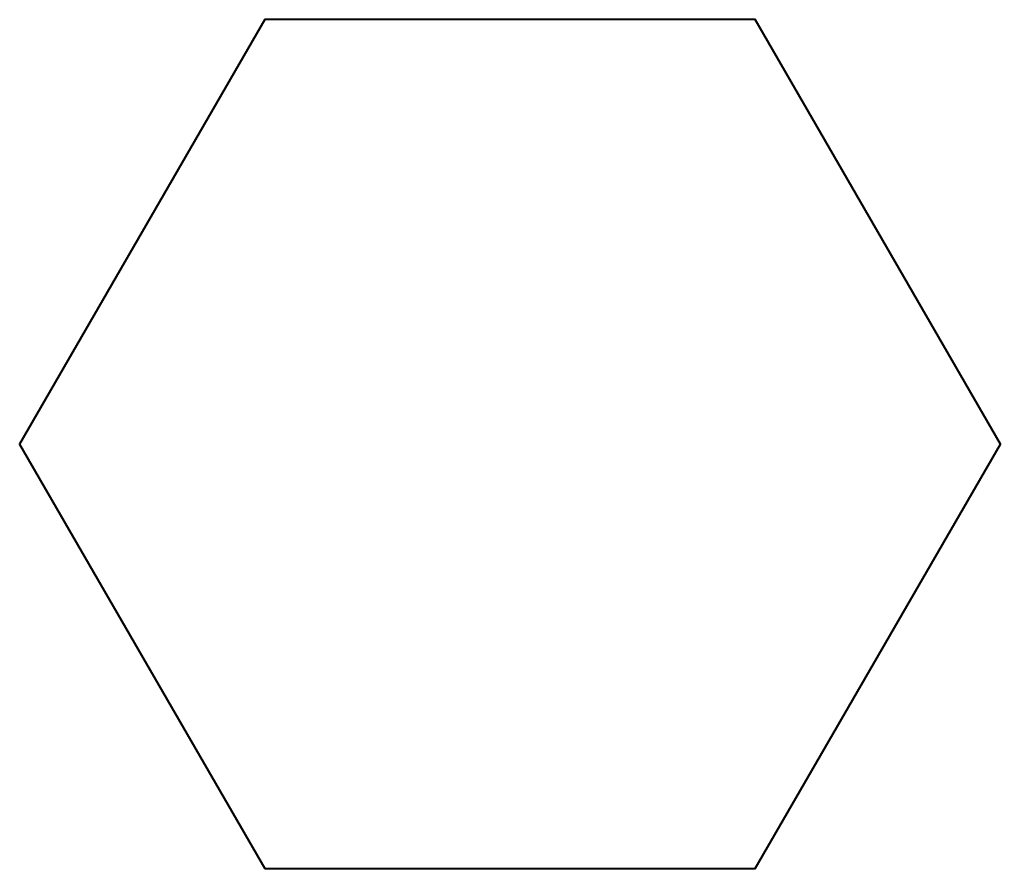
# Model space of a CAD drawing. Extents: x -158 to 158, y -137 to 137.
import ezdxf

# ---------------------------------------------------------------- set-up
doc = ezdxf.new("R2010")
doc.units = 0
doc.layers.add('s001-#def-active-grp', color=7, linetype='CONTINUOUS')

msp = doc.modelspace()

# ---------------------------------------------------------------- linework, layer by layer
at = {"layer": 's001-#def-active-grp', "color": 7, "linetype": 'CONTINUOUS', "lineweight": 40, "true_color": 0x000000}
msp.add_lwpolyline([(-79.1, -137), (79.1, -137), (158.19, 0), (79.1, 137), (-79.1, 137), (-158.19, 0), (-79.1, -137)], dxfattribs=at)

doc.saveas('drawing.dxf')
